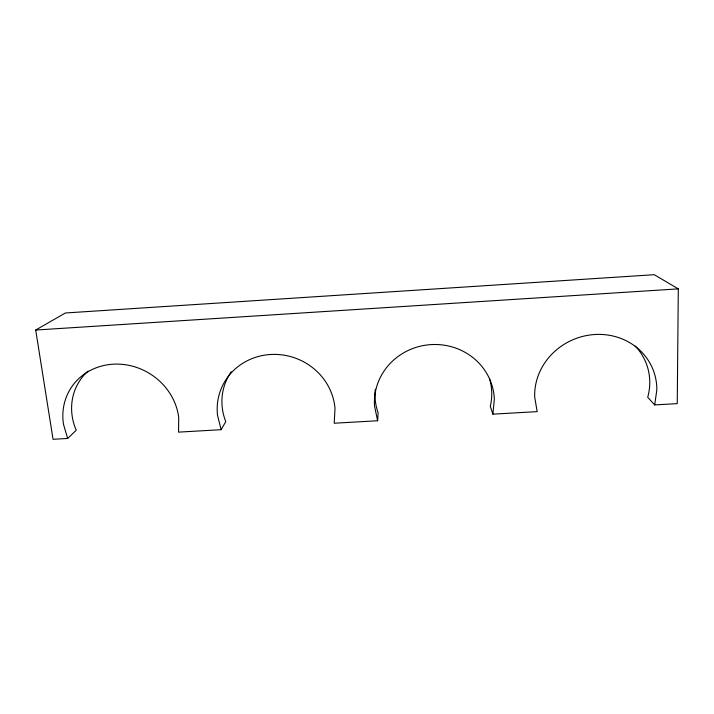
<?xml version="1.0" encoding="UTF-8"?>
<svg xmlns="http://www.w3.org/2000/svg" width="714" height="714" viewBox="0 0 714 714"><rect width="100%" height="100%" fill="white"/><g stroke="black" fill="none" stroke-linecap="round" stroke-linejoin="round"><path stroke-width="1.07" d="M88.045 371.066A57.843 53.327 31.6 0 0 76.237 430.221L67.651 438.467L53.05 439.297L35.7 330.038L65.376 312.982L654.229 274.703L678.3 288.875L677.247 403.624L654.702 404.918L647.705 397.279A59.985 56.004 -22.3 0 0 635.21 346.04M67.651 438.467L63.484 424.241A59.423 54.621 31.4 0 1 113.178 364.194A59.423 54.621 31.4 0 1 178.732 417.547L178.562 432.131L221.153 429.694L217.52 415.298A59.351 56.29 19.8 0 1 270.642 354.492A59.351 56.29 19.8 0 1 335.009 408.479L334.206 423.232L377.626 420.751L378.117 412.817A58.396 55.897 -5.1 0 1 375.287 389.219M654.702 404.918L656.844 389.79A61.672 57.441 -22 0 0 595.021 334.5A61.672 57.441 -22 0 0 534.679 396.886L537.16 411.63L492.892 414.165L494.347 399.224A60.012 57.325 -4.8 0 0 431.22 344.594A60.012 57.325 -4.8 0 0 374.555 406.177L377.626 420.751M221.153 429.694L225.767 421.599A57.78 54.916 19.9 0 1 231.247 371.717M35.7 330.038L678.3 288.875M492.892 414.165L490.295 406.355A58.396 55.897 -5.1 0 0 489.429 378.34"/></g></svg>
